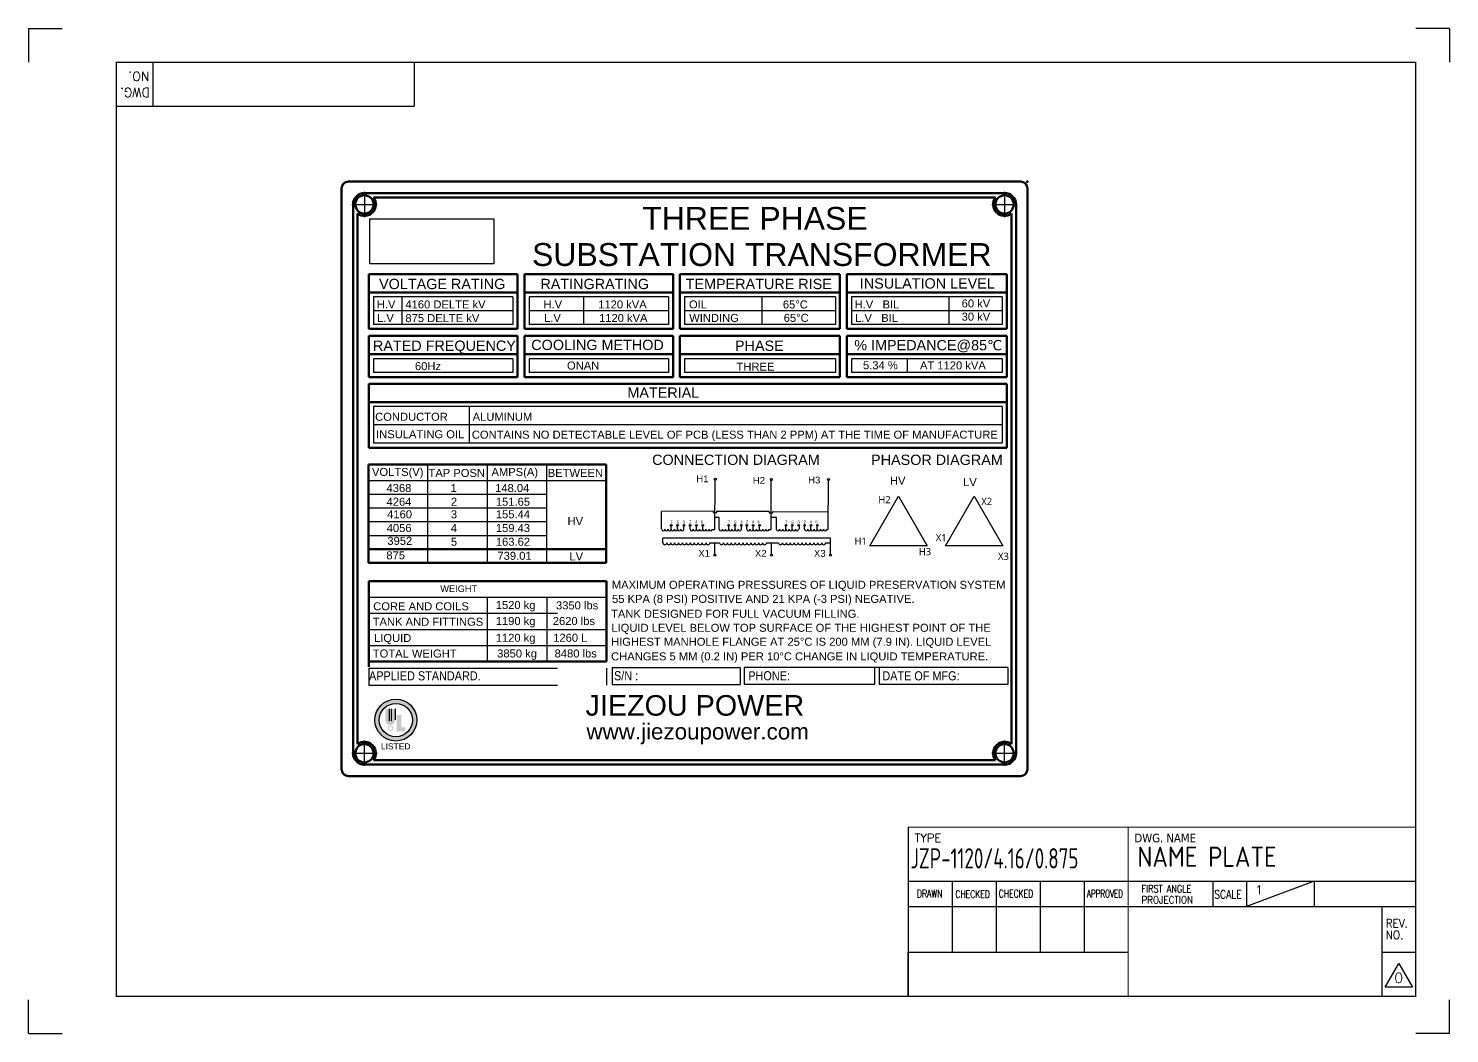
# Model space of a CAD drawing. Header units: millimetres. Extents: x 58520 to 122350, y -311274 to -166540.
# Drawn here: x 70033 to 70654, y -173481 to -173041 of the extents above; entities that cross this region are included whole.
import ezdxf
from ezdxf.enums import TextEntityAlignment as Align

# ---------------------------------------------------------------- set-up
doc = ezdxf.new("R2010")
doc.units = ezdxf.units.MM
doc.header["$LTSCALE"] = 13
doc.linetypes.add('CENTER', pattern=[50.8, 31.75, -6.35, 6.35, -6.35])
doc.linetypes.add('HIDDEN', pattern=[9.525, 6.35, -3.175])
doc.layers.get('0').update_dxf_attribs({"color": 1, "linetype": 'CENTER'})
for name, color, linetype in [('1', 4, 'Continuous'), ('2', 3, 'Continuous'), ('4', 2, 'HIDDEN'), ('粗实线', 4, 'Continuous')]:
    doc.layers.add(name, color=color, linetype=linetype)
doc.layers.add('paper', color=254, linetype='Continuous', plot=False)
doc.layers.add('标注、文本', color=3, linetype='Continuous', lineweight=25)
doc.layers.add('铁心', color=3, linetype='Continuous', lineweight=0)
doc.styles.add('Arial_txtstyle_2.50_0_0', font='arial.ttf')
doc.styles.add('Note Text (ANSI)', font='arial.ttf')
doc.styles.add('ROMANS', font='romans.shx', dxfattribs={"bigfont": 'whgtxt.shx'})
doc.styles.get("Standard").update_dxf_attribs({"font": 'gbenor.shx', "bigfont": 'gbcbig.shx'})
doc.styles.add('Tahoma_txtstyle_30.40_0_0', font='tahoma.ttf')
doc.styles.add('宋体', font='', dxfattribs={"width": 0.6})
doc.styles.get('宋体').set_extended_font_data('Microsoft YaHei')
picture_1 = doc.add_image_def('image1.png', size_in_pixel=(217, 79))

msp = doc.modelspace()

# ---------------------------------------------------------------- hatches: boundary and pattern name
at = {"layer": '标注、文本'}
h = msp.add_hatch(color=0, dxfattribs=at)
h.paths.add_polyline_path([(70184.15, -173343.6, 1), (70202.52, -173343.6, 1)])
h.paths.add_polyline_path([(70200.61, -173343.6, -1), (70186.02, -173343.6, -1)], flags=16)
h.paths.add_polyline_path([(70190.47, -173338.76), (70190.47, -173344.07, 1), (70191.35, -173344.07), (70191.35, -173338.75), (70193.07, -173338.75), (70193.07, -173343.6, -1.013017), (70188.75, -173343.6), (70188.75, -173338.76)], flags=0)
h.paths.add_polyline_path([(70193.78, -173341.36), (70195.76, -173341.36), (70195.76, -173346.79), (70197.47, -173346.79), (70197.47, -173348.55), (70193.78, -173348.55)], flags=0)
h.paths.add_polyline_path([(70192.27, -173347.24, -1), (70189.85, -173347.24, -1)], flags=0)
h.paths.add_polyline_path([(70191.84, -173347.24, -1), (70190.29, -173347.24, -1)], flags=0)

# ---------------------------------------------------------------- linework, layer by layer
at = {"color": 0}
for p, q in [((70179.63, -173112.64), (70179.63, -173123.64)), ((70459.63, -173112.64), (70459.63, -173123.64)), ((70174.13, -173118.14), (70185.13, -173118.14)), ((70454.13, -173118.14), (70465.13, -173118.14)), ((70179.63, -173363.64), (70179.63, -173352.64)), ((70459.63, -173363.64), (70459.63, -173352.64)), ((70174.13, -173358.14), (70185.13, -173358.14)), ((70454.13, -173358.14), (70465.13, -173358.14))]:
    msp.add_line(p, q, dxfattribs=at)
at = {"layer": '1', "const_width": 0.518}
msp.add_lwpolyline([(70071.14, -173464.46), (70639.48, -173464.46), (70639.48, -173055.97), (70071.14, -173055.97), (70071.14, -173464.46)], dxfattribs=at)
at = {"layer": '2'}
for p, q in [((70087.12, -173055.97), (70087.12, -173075.21)), ((70201.38, -173055.97), (70201.38, -173075.21)), ((70071.14, -173075.21), (70201.38, -173075.21)), ((70417.47, -173390.46), (70417.47, -173464.46)), ((70417.47, -173414.14), (70639.48, -173414.14)), ((70436.71, -173414.14), (70436.71, -173445.17)), ((70455.95, -173414.14), (70455.95, -173445.17)), ((70475.19, -173414.14), (70475.19, -173445.17)), ((70494.43, -173414.14), (70494.43, -173445.17)), ((70550.67, -173414.14), (70550.67, -173425.24)), ((70595.08, -173414.14), (70565.47, -173425.24)), ((70565.47, -173414.14), (70565.47, -173425.24)), ((70595.08, -173414.14), (70595.08, -173425.24)), ((70417.47, -173425.24), (70513.67, -173425.24)), ((70513.67, -173425.24), (70639.48, -173425.24)), ((70624.68, -173425.24), (70624.68, -173464.46)), ((70417.47, -173445.17), (70513.67, -173445.17)), ((70417.47, -173464.41), (70417.47, -173445.17)), ((70624.68, -173445.17), (70639.48, -173445.17)), ((70626.16, -173460.39), (70632.08, -173450.13)), ((70632.08, -173450.13), (70638, -173460.39)), ((70638, -173460.39), (70626.16, -173460.39))]:
    msp.add_line(p, q, dxfattribs=at)
at = {"layer": '2', "color": 0}
for p, q in [((70400.68, -173267.46), (70413.25, -173245.7)), ((70413.25, -173245.7), (70425.81, -173267.46)), ((70433.72, -173267.46), (70446.28, -173245.7)), ((70446.28, -173245.7), (70458.85, -173267.46)), ((70332.18, -173252.35), (70309.64, -173252.36)), ((70309.64, -173260.21), (70309.64, -173252.36)), ((70334.8, -173255.12), (70333.01, -173255.12)), ((70359.84, -173255.12), (70357.52, -173255.12)), ((70425.81, -173267.46), (70400.68, -173267.46)), ((70458.85, -173267.46), (70433.72, -173267.46))]:
    msp.add_line(p, q, dxfattribs=at)
at = {"layer": '2', "color": 0, "linetype": 'Continuous'}
for p, q in [((70181.43, -173250.86), (70259.43, -173250.86)), ((70181.43, -173256.86), (70259.43, -173256.86)), ((70332.18, -173252.35), (70332.18, -173252.89)), ((70332.18, -173252.89), (70333.8, -173252.89)), ((70333.8, -173252.89), (70333.8, -173252.35)), ((70333.8, -173252.35), (70356.7, -173252.35)), ((70356.7, -173252.46), (70356.7, -173253)), ((70356.7, -173253), (70358.32, -173253)), ((70358.32, -173253), (70358.32, -173252.46)), ((70358.32, -173252.46), (70382.58, -173252.57)), ((70181.43, -173262.86), (70259.43, -173262.86)), ((70181.51, -173303.96), (70285.51, -173303.96)), ((70181.51, -173310.96), (70285.51, -173310.96)), ((70181.51, -173317.96), (70285.51, -173317.96)), ((70402.77, -173320.65), (70345.69, -173320.65))]:
    msp.add_line(p, q, dxfattribs=at)
for points in [[(70332.95, -173260.29), (70333.08, -173238.7)], [(70357.5, -173260.29), (70357.59, -173238.81)], [(70382.54, -173260.29), (70382.64, -173238.93)]]:
    msp.add_lwpolyline(points, dxfattribs=at)
at = {"layer": '4', "color": 0, "linetype": 'ByBlock', "lineweight": -3}
for p, q in [((70183.65, -173158.61), (70183.65, -173170.61)), ((70244.61, -173158.61), (70183.65, -173158.61)), ((70196.06, -173158.61), (70196.06, -173170.61)), ((70244.61, -173158.61), (70244.61, -173170.61)), ((70251.65, -173158.61), (70251.65, -173170.61)), ((70312.61, -173158.61), (70251.65, -173158.61)), ((70275.49, -173158.61), (70275.49, -173170.61)), ((70312.61, -173158.61), (70312.61, -173170.61)), ((70319.67, -173158.61), (70319.67, -173170.61)), ((70385.63, -173158.61), (70319.67, -173158.61)), ((70353.51, -173158.61), (70353.51, -173170.61)), ((70385.63, -173158.61), (70385.63, -173170.61)), ((70392.64, -173158.61), (70392.64, -173170.61)), ((70458.63, -173158.61), (70392.64, -173158.61)), ((70435.3, -173158.61), (70435.3, -173170.61)), ((70458.63, -173158.61), (70458.63, -173170.61)), ((70244.61, -173164.61), (70183.65, -173164.61)), ((70312.61, -173164.61), (70251.65, -173164.61)), ((70385.63, -173164.61), (70319.67, -173164.61)), ((70458.63, -173164.61), (70392.64, -173164.61)), ((70244.61, -173170.61), (70183.65, -173170.61)), ((70312.61, -173170.61), (70251.65, -173170.61)), ((70385.63, -173170.61), (70319.67, -173170.61)), ((70458.63, -173170.61), (70392.64, -173170.61)), ((70183.65, -173185.61), (70183.65, -173191.61)), ((70244.61, -173185.61), (70183.65, -173185.61)), ((70244.61, -173185.61), (70244.61, -173191.61)), ((70251.65, -173185.61), (70251.65, -173191.61)), ((70312.61, -173185.61), (70251.65, -173185.61)), ((70312.61, -173185.61), (70312.61, -173191.61)), ((70319.67, -173185.61), (70319.67, -173191.61)), ((70385.63, -173185.61), (70319.67, -173185.61)), ((70385.63, -173185.61), (70385.63, -173191.61)), ((70392.64, -173185.61), (70392.64, -173191.61)), ((70458.63, -173185.61), (70392.64, -173185.61)), ((70417.03, -173185.61), (70417.03, -173191.61)), ((70458.63, -173185.61), (70458.63, -173191.61)), ((70244.61, -173191.61), (70183.65, -173191.61)), ((70312.61, -173191.61), (70251.65, -173191.61)), ((70385.63, -173191.61), (70319.67, -173191.61)), ((70458.63, -173191.61), (70392.64, -173191.61)), ((70183.54, -173206.57), (70183.54, -173222.57)), ((70458.63, -173206.57), (70183.54, -173206.57)), ((70225.39, -173206.57), (70225.39, -173222.57)), ((70458.63, -173206.57), (70458.63, -173222.57)), ((70458.63, -173214.57), (70183.54, -173214.57)), ((70458.63, -173222.57), (70183.54, -173222.57)), ((70181.43, -173238.86), (70285.43, -173238.86)), ((70181.51, -173289.96), (70285.51, -173289.96))]:
    msp.add_line(p, q, dxfattribs=at)
at = {"layer": '4', "color": 0, "lineweight": -3}
for p, q in [((70207.43, -173274.86), (70207.43, -173231.86)), ((70233.43, -173274.86), (70233.43, -173231.86)), ((70259.43, -173274.86), (70259.43, -173231.86)), ((70181.43, -173244.86), (70259.43, -173244.86)), ((70233.51, -173317.96), (70233.51, -173289.96)), ((70259.51, -173317.96), (70259.51, -173289.96)), ((70181.51, -173296.96), (70285.51, -173296.96)), ((70181.5, -173320.92), (70285.48, -173320.92)), ((70181.5, -173320.92), (70181.5, -173328.39)), ((70285.48, -173320.92), (70285.48, -173328.39)), ((70288, -173320.65), (70344.04, -173320.65)), ((70288, -173320.65), (70288, -173328.12)), ((70344.04, -173320.65), (70344.04, -173328.12)), ((70345.69, -173320.65), (70345.69, -173328.12)), ((70461.01, -173320.65), (70389.4, -173320.65)), ((70402.77, -173320.65), (70402.77, -173328.12)), ((70404.8, -173320.65), (70404.8, -173328.12)), ((70461.01, -173320.65), (70461.01, -173328.12)), ((70181.5, -173328.39), (70285.48, -173328.39)), ((70288, -173328.12), (70344.04, -173328.12)), ((70402.77, -173328.12), (70345.69, -173328.12)), ((70461.01, -173328.12), (70404.8, -173328.12))]:
    msp.add_line(p, q, dxfattribs=at)
at = {"layer": 'paper'}
for p, q in [((70032.66, -173041.17), (70032.66, -173055.97)), ((70032.66, -173041.17), (70047.46, -173041.17)), ((70654.28, -173041.17), (70639.48, -173041.17)), ((70654.28, -173041.17), (70654.28, -173055.97)), ((70032.66, -173480.74), (70032.66, -173465.94)), ((70654.28, -173480.74), (70654.28, -173465.94)), ((70032.66, -173480.74), (70047.46, -173480.74)), ((70654.28, -173480.74), (70639.48, -173480.74))]:
    msp.add_line(p, q, dxfattribs=at)
at = {"layer": '标注、文本', "color": 0}
for p, q in [((70334.8, -173260.28), (70334.8, -173255.12)), ((70359.84, -173260.28), (70359.84, -173255.12)), ((70383.54, -173264.16), (70310.18, -173264.16)), ((70310.18, -173266.08), (70310.18, -173264.16)), ((70313.81, -173260.21), (70313.81, -173258.82)), ((70316.58, -173260.21), (70316.58, -173258.82)), ((70319.36, -173260.21), (70319.36, -173258.82)), ((70322.07, -173260.21), (70322.07, -173258.82)), ((70324.85, -173260.21), (70324.85, -173258.82)), ((70327.63, -173260.21), (70327.63, -173258.82)), ((70331.79, -173260.28), (70332.95, -173260.29)), ((70338.96, -173260.21), (70338.96, -173258.82)), ((70341.74, -173260.21), (70341.74, -173258.82)), ((70344.52, -173260.21), (70344.52, -173258.82)), ((70346.89, -173260.21), (70346.89, -173258.82)), ((70349.67, -173260.21), (70349.67, -173258.82)), ((70352.44, -173260.21), (70352.44, -173258.82)), ((70356.61, -173260.29), (70357.47, -173260.29)), ((70364.01, -173260.21), (70364.01, -173258.82)), ((70366.78, -173260.21), (70366.78, -173258.82)), ((70369.9, -173260.21), (70369.9, -173258.82)), ((70372.16, -173260.21), (70372.16, -173258.82)), ((70374.94, -173260.21), (70374.94, -173258.82)), ((70377.71, -173260.21), (70377.71, -173258.82)), ((70381.87, -173260.29), (70382.53, -173260.29)), ((70383.54, -173271.09), (70383.54, -173264.16)), ((70330.75, -173266.08), (70332.95, -173266.09)), ((70332.95, -173266.09), (70334.95, -173266.08)), ((70332.95, -173271.06), (70332.95, -173266.09)), ((70355.52, -173266.08), (70357.72, -173266.09)), ((70357.72, -173271.06), (70357.72, -173266.09)), ((70357.72, -173266.09), (70360.77, -173266.1)), ((70381.34, -173266.1), (70383.54, -173266.11)), ((70190.47, -173338.76), (70190.47, -173344.07)), ((70191.35, -173338.75), (70191.35, -173344.07)), ((70193.07, -173338.75), (70193.07, -173343.6))]:
    msp.add_line(p, q, dxfattribs=at)
for centre, radius in [((70333.1, -173238.27), 0.434), ((70357.61, -173238.38), 0.434), ((70382.66, -173238.49), 0.434), ((70313.81, -173258.47), 0.352), ((70316.59, -173258.47), 0.352), ((70319.37, -173258.47), 0.352), ((70322.08, -173258.47), 0.352), ((70324.86, -173258.47), 0.352), ((70327.63, -173258.47), 0.352), ((70338.97, -173258.47), 0.352), ((70341.75, -173258.47), 0.352), ((70344.52, -173258.47), 0.352), ((70346.9, -173258.47), 0.352), ((70349.67, -173258.47), 0.352), ((70352.45, -173258.47), 0.352), ((70364.02, -173258.47), 0.352), ((70366.79, -173258.47), 0.352), ((70369.57, -173258.47), 0.352), ((70372.17, -173258.47), 0.352), ((70374.94, -173258.47), 0.352), ((70377.72, -173258.47), 0.352), ((70332.95, -173271.5), 0.434), ((70357.72, -173271.5), 0.434), ((70383.54, -173271.53), 0.434), ((70193.38, -173343.64), 9.18), ((70193.36, -173343.64), 7.29)]:
    msp.add_circle(centre, radius, dxfattribs=at)
for centre, radius, end in [((70310.34, -173260.21), 0.694, 0), ((70311.72, -173260.21), 0.694, 0), ((70313.11, -173260.21), 0.694, 0), ((70314.5, -173260.21), 0.694, 0), ((70315.89, -173260.21), 0.694, 0), ((70317.28, -173260.21), 0.694, 0), ((70318.67, -173260.21), 0.694, 0), ((70322.77, -173260.21), 0.694, 0), ((70324.15, -173260.21), 0.694, 0), ((70325.54, -173260.21), 0.694, 0), ((70326.93, -173260.21), 0.694, 0), ((70328.32, -173260.21), 0.694, 0), ((70329.71, -173260.21), 0.694, 0), ((70331.1, -173260.21), 0.694, 0), ((70335.49, -173260.21), 0.694, 0), ((70336.88, -173260.21), 0.694, 0), ((70338.27, -173260.21), 0.694, 0), ((70339.66, -173260.21), 0.694, 0), ((70341.04, -173260.21), 0.694, 0), ((70342.43, -173260.21), 0.694, 0), ((70343.82, -173260.21), 0.694, 0), ((70347.58, -173260.21), 0.694, 0), ((70348.97, -173260.21), 0.694, 0), ((70350.36, -173260.21), 0.694, 0), ((70351.75, -173260.21), 0.694, 0), ((70353.14, -173260.21), 0.694, 0), ((70354.53, -173260.21), 0.694, 0), ((70355.91, -173260.21), 0.694, 353.81649), ((70360.54, -173260.21), 0.694, 0), ((70361.92, -173260.21), 0.694, 0), ((70363.31, -173260.21), 0.694, 0), ((70364.7, -173260.21), 0.694, 0), ((70366.09, -173260.21), 0.694, 0), ((70367.48, -173260.21), 0.694, 0), ((70368.87, -173260.21), 0.694, 0), ((70372.85, -173260.21), 0.694, 0), ((70374.24, -173260.21), 0.694, 0), ((70375.63, -173260.21), 0.694, 0), ((70377.02, -173260.21), 0.694, 0), ((70378.41, -173260.21), 0.694, 0), ((70379.8, -173260.21), 0.694, 0), ((70381.18, -173260.21), 0.694, 353.73169), ((70311.04, -173266.08), 0.857, 0), ((70312.75, -173266.08), 0.857, 0), ((70314.47, -173266.08), 0.857, 0), ((70316.18, -173266.08), 0.857, 0), ((70317.89, -173266.08), 0.857, 0), ((70319.61, -173266.08), 0.857, 0), ((70321.32, -173266.08), 0.857, 0), ((70323.04, -173266.08), 0.857, 0), ((70324.75, -173266.08), 0.857, 0), ((70326.47, -173266.08), 0.857, 0), ((70328.18, -173266.08), 0.857, 0), ((70329.89, -173266.08), 0.857, 0), ((70335.81, -173266.08), 0.857, 0), ((70337.52, -173266.08), 0.857, 0), ((70339.23, -173266.08), 0.857, 0), ((70340.95, -173266.08), 0.857, 0), ((70342.66, -173266.08), 0.857, 0), ((70344.38, -173266.08), 0.857, 0), ((70346.09, -173266.08), 0.857, 0), ((70347.81, -173266.08), 0.857, 0), ((70349.52, -173266.08), 0.857, 0), ((70351.23, -173266.08), 0.857, 0), ((70352.95, -173266.08), 0.857, 0), ((70354.66, -173266.08), 0.857, 0), ((70361.63, -173266.1), 0.857, 0), ((70363.34, -173266.1), 0.857, 0), ((70365.06, -173266.1), 0.857, 0), ((70366.77, -173266.1), 0.857, 0), ((70368.49, -173266.1), 0.857, 0), ((70370.2, -173266.1), 0.857, 0), ((70371.91, -173266.1), 0.857, 0), ((70373.63, -173266.1), 0.857, 0), ((70375.34, -173266.1), 0.857, 0), ((70377.06, -173266.1), 0.857, 0), ((70378.77, -173266.1), 0.857, 0), ((70380.49, -173266.1), 0.857, 0)]:
    msp.add_arc(centre, radius, 180, end, dxfattribs=at)
at = {"layer": '粗实线', "color": 0, "lineweight": 50}
for p, q in [((70172.63, -173108.14), (70466.63, -173108.14)), ((70169.63, -173111.14), (70169.63, -173365.14)), ((70179.61, -173113.14), (70459.63, -173113.14)), ((70183.63, -173115.14), (70455.63, -173115.14)), ((70215.11, -173115.14), (70239.94, -173115.14)), ((70242.74, -173115.14), (70274.62, -173115.14)), ((70469.63, -173111.14), (70469.63, -173365.14)), ((70174.63, -173118.14), (70174.63, -173358.14)), ((70464.63, -173118.14), (70464.63, -173358.14)), ((70176.63, -173122.14), (70176.63, -173354.14)), ((70462.63, -173122.14), (70462.63, -173354.14)), ((70181.61, -173148.61), (70181.61, -173172.61)), ((70246.61, -173148.61), (70181.61, -173148.61)), ((70246.61, -173148.61), (70246.61, -173172.61)), ((70249.61, -173148.61), (70249.61, -173172.61)), ((70314.61, -173148.61), (70249.61, -173148.61)), ((70314.61, -173148.61), (70314.61, -173172.61)), ((70317.63, -173148.61), (70317.63, -173172.61)), ((70387.63, -173148.61), (70317.63, -173148.61)), ((70387.63, -173148.61), (70387.63, -173172.61)), ((70460.63, -173148.61), (70390.61, -173148.61)), ((70390.61, -173148.61), (70390.61, -173172.61)), ((70460.63, -173148.61), (70460.63, -173172.61)), ((70246.61, -173156.61), (70181.61, -173156.61)), ((70314.61, -173156.61), (70249.61, -173156.61)), ((70387.63, -173156.61), (70317.63, -173156.61)), ((70460.63, -173156.61), (70390.61, -173156.61)), ((70246.61, -173172.61), (70181.61, -173172.61)), ((70181.61, -173175.61), (70181.61, -173193.61)), ((70246.61, -173175.61), (70181.61, -173175.61)), ((70246.61, -173175.61), (70246.61, -173193.61)), ((70314.61, -173172.61), (70249.61, -173172.61)), ((70249.61, -173175.61), (70249.61, -173193.61)), ((70314.61, -173175.61), (70249.61, -173175.61)), ((70314.61, -173175.61), (70314.61, -173193.61)), ((70387.63, -173172.61), (70317.63, -173172.61)), ((70317.63, -173175.61), (70317.63, -173193.61)), ((70387.63, -173175.61), (70317.63, -173175.61)), ((70387.63, -173175.61), (70387.63, -173193.61)), ((70460.63, -173172.61), (70390.61, -173172.61)), ((70390.61, -173175.61), (70390.61, -173193.61)), ((70460.63, -173175.61), (70390.61, -173175.61)), ((70460.63, -173175.61), (70460.63, -173193.61)), ((70246.61, -173183.61), (70181.61, -173183.61)), ((70314.61, -173183.61), (70249.61, -173183.61)), ((70387.63, -173183.61), (70317.63, -173183.61)), ((70460.63, -173183.61), (70390.61, -173183.61)), ((70246.61, -173193.61), (70181.61, -173193.61)), ((70314.61, -173193.61), (70249.61, -173193.61)), ((70387.63, -173193.61), (70317.63, -173193.61)), ((70460.63, -173193.61), (70390.61, -173193.61)), ((70181.51, -173196.57), (70181.51, -173224.57)), ((70181.51, -173196.57), (70181.51, -173224.57)), ((70460.63, -173196.57), (70181.51, -173196.57)), ((70460.63, -173196.57), (70460.63, -173224.57)), ((70460.63, -173204.57), (70181.51, -173204.57)), ((70460.63, -173224.57), (70181.51, -173224.57)), ((70181.43, -173231.86), (70285.43, -173231.86)), ((70181.43, -173274.86), (70181.43, -173231.86)), ((70285.43, -173274.86), (70285.43, -173231.86)), ((70181.43, -173268.86), (70285.43, -173268.86)), ((70181.43, -173274.86), (70259.43, -173274.86)), ((70181.43, -173274.86), (70285.43, -173274.86)), ((70181.51, -173282.96), (70285.51, -173282.96)), ((70181.51, -173320.34), (70181.51, -173282.96)), ((70285.51, -173317.96), (70285.51, -173282.96)), ((70181.51, -173317.96), (70285.51, -173317.96)), ((70179.61, -173363.14), (70459.63, -173363.14)), ((70183.63, -173361.14), (70455.63, -173361.14)), ((70172.63, -173368.14), (70466.63, -173368.14))]:
    msp.add_line(p, q, dxfattribs=at)
for centre in [(70179.63, -173118.14), (70459.63, -173118.14), (70179.63, -173358.14), (70459.63, -173358.14)]:
    msp.add_circle(centre, 4, dxfattribs=at)
for centre, radius, start, end in [((70172.63, -173111.14), 3, 90, 180), ((70466.63, -173111.14), 3, 0, 90), ((70179.63, -173118.14), 5, 89.79079, 180), ((70179.63, -173118.14), 5, 233.13077, 36.86971), ((70459.63, -173118.14), 5, 143.13029, 306.86923), ((70459.63, -173118.14), 5, 0, 90), ((70179.63, -173358.14), 5, 323.13029, 126.86923), ((70459.63, -173358.14), 5, 53.13077, 216.86971), ((70179.63, -173358.14), 5, 180, 270.20921), ((70459.63, -173358.14), 5, 270, 0), ((70172.63, -173365.14), 3, 180, 270), ((70466.63, -173365.14), 3, 270, 0)]:
    msp.add_arc(centre, radius, start, end, dxfattribs=at)
msp.add_point((70469.63, -173108.14), dxfattribs=at)
msp.add_point((70469.63, -173108.14), dxfattribs=at)
msp.add_point((70469.63, -173108.14), dxfattribs=at)
msp.add_point((70469.63, -173108.14), dxfattribs=at)
at = {"layer": '铁心'}
for p, q in [((70417.47, -173390.46), (70639.48, -173390.46)), ((70513.67, -173390.46), (70513.67, -173464.46))]:
    msp.add_line(p, q, dxfattribs=at)

# ---------------------------------------------------------------- texts
at = {"layer": '1', "color": 4, "width": 0.8}
msp.add_text('JZP-1120/4.16/0.875', height=8.8803, dxfattribs=at).set_placement((70418.45, -173408.54))
at = {"layer": '1', "color": 4}
msp.add_text('NAME PLATE', height=8.88, dxfattribs=at).set_placement((70517.77, -173407.84))
at = {"layer": '2', "style": 'ROMANS'}
for s, p in [('NO.', (70085.61, -173060.1)), ('DWG.', (70085.75, -173067.19))]:
    msp.add_text(s, height=3.996, rotation=180, dxfattribs=at).set_placement(p)
at = {"layer": '2', "color": 0, "linetype": 'Continuous', "style": 'Arial_txtstyle_2.50_0_0'}
for s, height, p in [('THREE PHASE ', 10, (70352.39, -173124.23)), ('SUBSTATION TRANSFORMER ', 10, (70355.38, -173140.04)), ('5.34 %%%', 3.5, (70405.32, -173188.46)), ('AT 1120 kVA', 3.5, (70437.03, -173188.46)), ('MATERIAL', 4.5, (70310.37, -173200.44)), ('INSULATING OIL', 3.5, (70204, -173218.63)), ('CONTAINS NO DETECTABLE LEVEL OF PCB (LESS THAN 2 PPM) AT THE TIME OF MANUFACTURE ', 3.5, (70342.32, -173219.25)), ('VOLTS(V)', 3.5, (70194.2, -173235.56)), ('AMPS(A)', 3.5, (70245.38, -173235.56)), ('TAP POSN', 3.5, (70220, -173235.56)), ('BETWEEN', 3.5, (70271.91, -173235.56)), ('JIEZOU POWER', 9, (70324.16, -173337.22)), ('www.jiezoupower.com ', 7, (70326.73, -173349.49))]:
    msp.add_text(s, height=height, dxfattribs=at).set_placement(p, align=Align.MIDDLE)
for s, height, p in [('VOLTAGE RATING', 4.5, (70186.04, -173155.17)), (' RATINGRATING', 4.5, (70254.85, -173155.17)), ('TEMPERATURE RISE ', 4.5, (70320.16, -173155.17)), ('INSULATION LEVEL', 4.5, (70396.32, -173154.93)), ('H.V    ', 3.5, (70185.04, -173163.58)), ('4160 DELTE kV', 3.5, (70197.55, -173163.61)), ('H.V    ', 3.5, (70257.94, -173163.6)), ('1120 kVA', 3.5, (70281.89, -173163.63)), ('OIL', 3.5, (70321.6, -173163.6)), ('65%%DC', 3.5, (70362.66, -173163.63)), ('H.V   BIL', 3.5, (70394.04, -173163.6)), ('60 kV', 3.5, (70440.85, -173163.18)), ('L.V', 3.5, (70185.14, -173169.57)), ('875 DELTE kV', 3.5, (70197.55, -173169.61)), ('L.V', 3.5, (70258.21, -173169.52)), ('1120 kVA', 3.5, (70282.25, -173169.56)), ('WINDING', 3.5, (70321.7, -173169.52)), ('65%%DC', 3.5, (70363.02, -173169.5)), ('L.V   BIL ', 3.5, (70394.27, -173169.52)), ('30 kV', 3.5, (70440.85, -173168.97)), ('COOLING METHOD', 4.5, (70252.6, -173181.82)), ('%%% IMPEDANCE@85℃', 4.5, (70393.9, -173181.93)), ('RATED FREQUENCY', 4.5, (70183.36, -173182.17)), ('PHASE', 4.5, (70341.73, -173182.17)), ('60Hz', 3.5, (70201.72, -173190.6)), ('ONAN', 3.5, (70268.24, -173190.35)), ('THREE', 3.5, (70342.38, -173190.82)), ('CONDUCTOR        ALUMINUM', 3.5, (70184.32, -173212.75)), (' MAXIMUM OPERATING PRESSURES OF LIQUID PRESERVATION SYSTEM ', 3.5, (70286.48, -173286.24)), (' 55 KPA (8 PSI) POSITIVE AND 21 KPA (-3 PSI) NEGATIVE.', 3.5, (70286.57, -173292.4)), ('TANK DESIGNED FOR FULL VACUUM FILLING.', 3.5, (70287.5, -173298.9)), ('LIQUID LEVEL BELOW TOP SURFACE OF THE HIGHEST POINT OF THE ', 3.5, (70287.62, -173305.03)), (' HIGHEST MANHOLE FLANGE AT 25°C IS 200 MM (7.9 IN). LIQUID LEVEL ', 3.5, (70286.15, -173311.14)), ('CHANGES 5 MM (0.2 IN) PER 10°C CHANGE IN LIQUID TEMPERATURE.', 3.5, (70287.53, -173317.53)), ('LISTED', 2.64, (70186.85, -173356.45))]:
    msp.add_text(s, height=height, dxfattribs=at).set_placement(p)
for s, height, p in [('CONNECTION DIAGRAM', 4.5, (70378.79, -173229.81)), ('PHASOR DIAGRAM', 4.5, (70458.86, -173229.82)), ('HV', 3.5, (70416.28, -173238.95)), ('LV', 3.5, (70447.46, -173239.59)), ('4368', 3.5, (70200.15, -173242.15)), ('1', 3.5, (70220.02, -173242.15)), ('148.04', 3.5, (70251.75, -173242.15)), ('4264', 3.5, (70200.19, -173248.15)), ('4160', 3.5, (70200.44, -173253.65)), ('3', 3.5, (70220.15, -173253.65)), ('2', 3.5, (70220.15, -173248.15)), ('151.65', 3.5, (70252.06, -173248.15)), ('155.44', 3.5, (70252.06, -173253.65)), ('4056', 3.5, (70200.25, -173259.65)), ('4', 3.5, (70220.15, -173259.65)), ('159.43', 3.5, (70252.06, -173259.65)), ('HV', 3.5, (70275.27, -173256.65)), ('3952', 3.5, (70200.53, -173265.26)), ('5', 3.5, (70220.15, -173265.65)), ('163.62', 3.5, (70252.06, -173265.65)), ('875', 3.5, (70197.38, -173271.59)), ('739.01', 3.5, (70252.76, -173271.79)), ('LV', 3.5, (70275.27, -173272.06)), ('CORE AND COILS', 3.5, (70225.3, -173293.88)), ('1520 kg', 3.5, (70254.46, -173293.32)), ('3350 lbs', 3.5, (70281.9, -173293.49)), ('TANK AND FITTINGS', 3.5, (70231.58, -173300.64)), ('1190 kg', 3.5, (70254.46, -173300.32)), ('2620 lbs', 3.5, (70280.49, -173300.32)), ('LIQUID', 3.5, (70200.13, -173307.75)), (' 1120 kg', 3.5, (70254.46, -173307.64)), ('1260 L', 3.5, (70277.15, -173307.64)), ('TOTAL WEIGHT', 3.5, (70219.95, -173314.54)), ('3850 kg', 3.5, (70255.08, -173314.51)), ('8480 lbs', 3.5, (70281.31, -173314.51))]:
    msp.add_text(s, height=height, dxfattribs=at).set_placement(p, align=Align.MIDDLE_RIGHT)
at = {"layer": '2', "color": 0, "style": 'Note Text (ANSI)'}
for s, p in [('H1', (70330.15, -173239.63)), ('H2', (70354.84, -173240.32)), ('H3', (70379.06, -173240.16)), ('X1', (70330.79, -173272.22)), ('X2', (70355.55, -173272.22)), ('X3', (70381.38, -173272.25))]:
    msp.add_text(s, height=3, dxfattribs=at).set_placement(p, align=Align.RIGHT)
at = {"layer": '2', "color": 0, "style": '宋体'}
for s, p in [('H2', (70404.45, -173248.84)), ('X2', (70449.47, -173249.58)), ('H1', (70394.02, -173266.96)), ('X1', (70429.54, -173265.42)), ('H3', (70422.15, -173271.55)), ('X3', (70456.76, -173273.57))]:
    msp.add_text(s, height=3.134, dxfattribs=at).set_placement(p)
at = {"layer": '2', "color": 0, "style": 'Note Text (ANSI)'}
for s, p in [('7', (70313.95, -173257.04)), ('5', (70316.7, -173257.15)), ('3', (70319.32, -173257.02)), ('2', (70322.15, -173256.89)), ('4', (70324.78, -173256.92)), ('6', (70327.27, -173257)), ('7', (70339.1, -173257.04)), ('5', (70341.85, -173257.15)), ('3', (70344.48, -173257.02)), ('2', (70346.96, -173256.89)), ('4', (70349.6, -173256.92)), ('6', (70352.09, -173257)), ('7', (70364.15, -173257.04)), ('5', (70366.9, -173257.15)), ('3', (70369.52, -173257.02)), ('2', (70372.23, -173256.89)), ('4', (70374.87, -173256.92)), ('6', (70377.36, -173257))]:
    msp.add_text(s, height=1.3, dxfattribs=at).set_placement(p, align=Align.MIDDLE)
at = {"layer": '2', "color": 0, "linetype": 'Continuous', "style": 'Arial_txtstyle_2.50_0_0', "width": 0.85}
for s, p in [('APPLIED STANDARD.', (70181.65, -173324.29)), ('S/N : ', (70288.81, -173324.26)), ('PHONE: ', (70347.53, -173324.26)), ('DATE OF MFG: ', (70406.17, -173324.29))]:
    msp.add_text(s, height=4, dxfattribs=at).set_placement(p, align=Align.MIDDLE_LEFT)
at = {"layer": '2', "style": 'ROMANS'}
for s, p in [('TYPE', (70420.24, -173397.08)), ('1', (70569.32, -173419.71))]:
    msp.add_text(s, height=3.7, dxfattribs=at).set_placement(p)
for s, height, width, p in [('DRAWN', 3.256, 0.75, (70421.33, -173421.17)), ('CHECKED', 3.256, 0.75, (70438.13, -173421.38)), ('CHECKED', 3.256, 0.75, (70457.1, -173421.17)), ('APPROVED', 3.256, 0.7, (70495.68, -173421.17)), ('FIRST ANGLE', 3.2561, 0.8, (70519.51, -173419.05)), ('SCALE', 3.7, 0.8, (70551.33, -173421.73)), ('PROJECTION', 3.256, 0.86, (70519.51, -173423.93)), ('REV.', 3.7, 0.9, (70626.36, -173434.4)), ('NO.', 3.7, 0.9, (70626.36, -173439.44))]:
    msp.add_text(s, height=height, dxfattribs=dict(at, width=width)).set_placement(p)
at = {"layer": '2', "color": 4, "style": 'ROMANS'}
msp.add_text('0', height=4.44, dxfattribs=at).set_placement((70630.09, -173458.61))
at = {"layer": '4', "color": 0, "lineweight": -3, "style": 'Arial_txtstyle_2.50_0_0'}
msp.add_text('WEIGHT', height=2.88, dxfattribs=at).set_placement((70212.81, -173287.64))
at = {"layer": '铁心', "style": 'Tahoma_txtstyle_30.40_0_0'}
msp.add_text('DWG. NAME', height=3.738, dxfattribs=at).set_placement((70516.44, -173397.08))

# ---------------------------------------------------------------- pictures from other files: only their frames are drawn
at = {"layer": '标注、文本'}
image = msp.add_image(picture_1, insert=(70181.95, -173144.18), size_in_units=(54.28, 19.76), dxfattribs=at)
image.dxf.flags = 7

doc.saveas('drawing.dxf')
